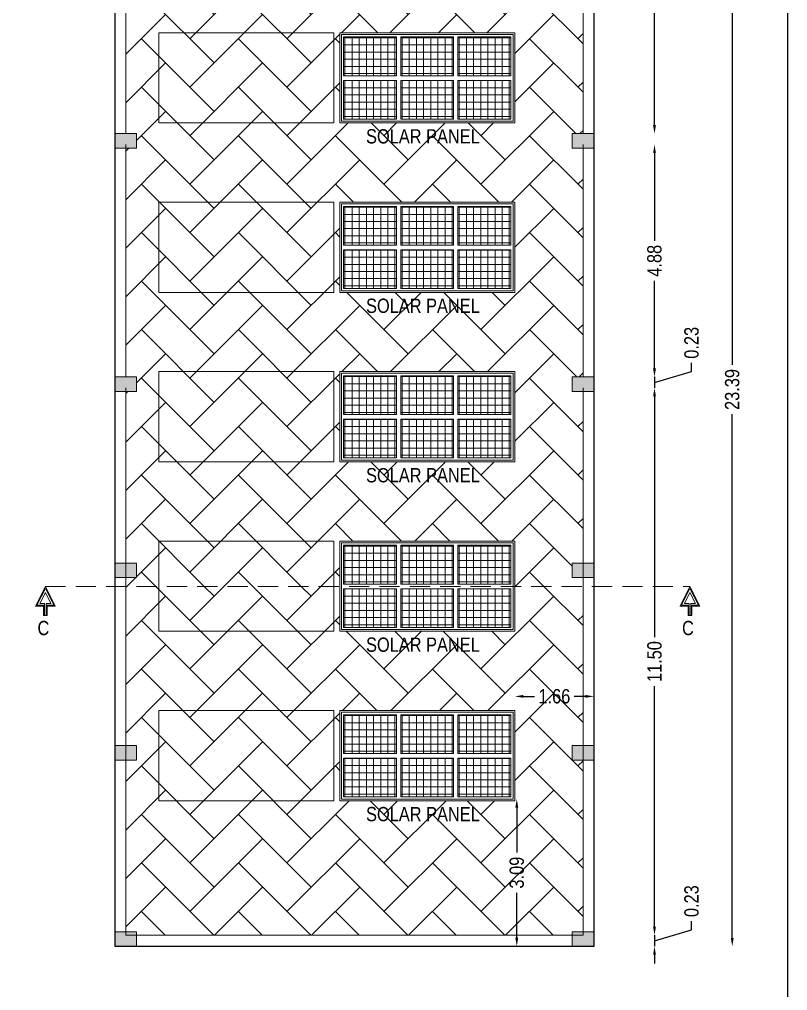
# Model space of a CAD drawing. Header units: metres. Extents: x 3750 to 6203, y 1588 to 3614.
# Drawn here: x 3811.66 to 3827.78, y 1607.11 to 1627.5 of the extents above; entities that cross this region are included whole.
import ezdxf

# ---------------------------------------------------------------- set-up
doc = ezdxf.new("R2010")
doc.units = ezdxf.units.M
doc.linetypes.add('DASHED', pattern=[0.75, 0.5, -0.25])
for name, color, linetype in [('BLK_3_FLR_0_ROOF_AREA', 54, 'Continuous'), ('BLK_3_TERRACESERVICE_UTILITYDISTANCE', 3, 'Continuous'), ('FLOOR-TERRACE', 7, 'Continuous'), ('SOLAR_PANEL', 3, 'Continuous')]:
    doc.layers.add(name, color=color, linetype=linetype)
doc.layers.add('GCP', color=7, linetype='Continuous', lineweight=25)
doc.styles.add('style2a', font='swissc.ttf')
doc.dimstyles.get("Standard").update_dxf_attribs({"dimtxt": 0.3, "dimasz": 0.18, "dimexe": 0.18, "dimexo": 0.0625, "dimgap": 0.09, "dimtad": 0, "dimzin": 0, "dimdsep": 46, "dimtxsty": 'style2a', "dimcen": 0.09, "dimse1": 1, "dimse2": 1, "dimadec": 0, "dimazin": 0, "dimtfac": 1, "dimtofl": 0, "dimtmove": 0, "dimatfit": 3, "dimfxl": 0, "dimtolj": 1, "dimtzin": 0, "dimarcsym": 0})
pattern_1 = [(45, (-28086.0276, 1403.0846), (0, 1.018233765), [2.16, -0.72]), (135, (-28085.51846, 1403.5937), (1e-16, 1.018233765), [2.16, -0.72])]
pattern_2 = [(0, (1412.3422, 2042.76615), (0, 0.15), []), (90, (1412.3422, 2042.76615), (-0.15, 0), [])]
pattern_3 = [(0, (1412.3422, 2039.20763), (0, 0.15), []), (90, (1412.3422, 2039.20763), (-0.15, 0), [])]
pattern_4 = [(0, (1412.3422, 2035.6491), (0, 0.15), []), (90, (1412.3422, 2035.6491), (-0.15, 0), [])]
pattern_5 = [(0, (1412.3422, 2032.09059), (0, 0.15), []), (90, (1412.3422, 2032.09059), (-0.15, 0), [])]
pattern_6 = [(0, (1412.3422, 2028.53207), (0, 0.15), []), (90, (1412.3422, 2028.53207), (-0.15, 0), [])]

# ---------------------------------------------------------------- blocks, each defined once
blk = doc.blocks.new('*D115')
at = {"color": 0, "lineweight": -2, "ltscale": 10}
for p, q in [((3826.622, 1631.247), (3826.622, 1620.248)), ((3826.622, 1608.213), (3826.622, 1619.212))]:
    blk.add_line(p, q, dxfattribs=at)
at = {"color": 0, "ltscale": 10}
for points in [[(3826.592, 1631.247), (3826.652, 1631.247), (3826.622, 1631.427)], [(3826.592, 1608.213), (3826.652, 1608.213), (3826.622, 1608.033)]]:
    blk.add_solid(points, dxfattribs=at)
at = {"layer": 'Defpoints', "color": 0, "ltscale": 10}
for p in [(3823.72, 1631.427), (3826.622, 1631.427), (3823.72, 1608.033, 0.188)]:
    blk.add_point(p, dxfattribs=at)
at = {"color": 0, "lineweight": 18, "ltscale": 10, "insert": (3826.622, 1619.73), "char_height": 0.3, "attachment_point": 5, "rotation": 90, "style": 'style2a'}
blk.add_mtext('\\A1;23.39', dxfattribs=at)
blk = doc.blocks.new('*D117')
at = {"color": 0, "lineweight": -2, "ltscale": 10}
for p, q in [((3824.99, 1631.017), (3824.99, 1628.569)), ((3824.99, 1625.283), (3824.99, 1627.731))]:
    blk.add_line(p, q, dxfattribs=at)
at = {"color": 0, "ltscale": 10}
for points in [[(3824.96, 1631.017), (3825.02, 1631.017), (3824.99, 1631.197)], [(3824.96, 1625.283), (3825.02, 1625.283), (3824.99, 1625.103)]]:
    blk.add_solid(points, dxfattribs=at)
at = {"layer": 'Defpoints', "color": 0, "ltscale": 10}
for p in [(3822.42, 1631.197, -0.023), (3823.49, 1625.103, 0.023), (3824.99, 1625.103)]:
    blk.add_point(p, dxfattribs=at)
at = {"color": 0, "lineweight": 18, "ltscale": 10, "insert": (3824.99, 1628.15), "char_height": 0.3, "attachment_point": 5, "rotation": 90, "style": 'style2a'}
blk.add_mtext('\\A1;6.09', dxfattribs=at)
blk = doc.blocks.new('*D124')
at = {"color": 0, "lineweight": -2, "ltscale": 10}
for p, q in [((3824.99, 1624.693), (3824.99, 1622.855)), ((3824.99, 1620.173), (3824.99, 1622.01))]:
    blk.add_line(p, q, dxfattribs=at)
at = {"color": 0, "ltscale": 10}
for points in [[(3824.96, 1624.693), (3825.02, 1624.693), (3824.99, 1624.873)], [(3824.96, 1620.173), (3825.02, 1620.173), (3824.99, 1619.993)]]:
    blk.add_solid(points, dxfattribs=at)
at = {"layer": 'Defpoints', "color": 0, "ltscale": 10}
for p in [(3823.263, 1624.873), (3823.263, 1619.993), (3824.99, 1619.993)]:
    blk.add_point(p, dxfattribs=at)
at = {"color": 0, "lineweight": 18, "ltscale": 10, "insert": (3824.99, 1622.433), "char_height": 0.3, "attachment_point": 5, "rotation": 90, "style": 'style2a'}
blk.add_mtext('\\A1;4.88', dxfattribs=at)
blk = doc.blocks.new('*D125')
at = {"color": 0, "lineweight": -2, "ltscale": 10}
for p, q in [((3824.99, 1620.173), (3824.99, 1620.353)), ((3825.768, 1620.111), (3825.768, 1620.291)), ((3824.99, 1619.878), (3825.768, 1620.111)), ((3824.99, 1619.993), (3824.99, 1619.763)), ((3824.99, 1619.583), (3824.99, 1619.403))]:
    blk.add_line(p, q, dxfattribs=at)
at = {"color": 0, "ltscale": 10}
for points in [[(3824.96, 1620.173), (3825.02, 1620.173), (3824.99, 1619.993)], [(3824.96, 1619.583), (3825.02, 1619.583), (3824.99, 1619.763)]]:
    blk.add_solid(points, dxfattribs=at)
at = {"layer": 'Defpoints', "color": 0, "ltscale": 10}
for p in [(3823.263, 1619.993), (3823.263, 1619.763), (3824.99, 1619.763)]:
    blk.add_point(p, dxfattribs=at)
at = {"color": 0, "lineweight": 18, "ltscale": 10, "insert": (3825.768, 1620.71), "char_height": 0.3, "attachment_point": 5, "rotation": 90, "style": 'style2a'}
blk.add_mtext('\\A1;0.23', dxfattribs=at)
blk = doc.blocks.new('*D126')
at = {"color": 0, "lineweight": -2, "ltscale": 10}
for p, q in [((3824.99, 1619.583), (3824.99, 1614.528)), ((3824.99, 1608.447), (3824.99, 1613.502))]:
    blk.add_line(p, q, dxfattribs=at)
at = {"color": 0, "ltscale": 10}
for points in [[(3824.96, 1619.583), (3825.02, 1619.583), (3824.99, 1619.763)], [(3824.96, 1608.447), (3825.02, 1608.447), (3824.99, 1608.267)]]:
    blk.add_solid(points, dxfattribs=at)
at = {"layer": 'Defpoints', "color": 0, "ltscale": 10}
for p in [(3823.263, 1619.763), (3823.263, 1608.267), (3824.99, 1608.267)]:
    blk.add_point(p, dxfattribs=at)
at = {"color": 0, "lineweight": 18, "ltscale": 10, "insert": (3824.99, 1614.015), "char_height": 0.3, "attachment_point": 5, "rotation": 90, "style": 'style2a'}
blk.add_mtext('\\A1;11.50', dxfattribs=at)
blk = doc.blocks.new('*D127')
at = {"color": 0, "lineweight": -2, "ltscale": 10}
for p, q in [((3824.99, 1608.447), (3824.99, 1608.627)), ((3824.99, 1608.152), (3825.768, 1608.385)), ((3825.768, 1608.385), (3825.768, 1608.565)), ((3824.99, 1608.267), (3824.99, 1608.037)), ((3824.99, 1607.857), (3824.99, 1607.677))]:
    blk.add_line(p, q, dxfattribs=at)
at = {"color": 0, "ltscale": 10}
for points in [[(3824.96, 1608.447), (3825.02, 1608.447), (3824.99, 1608.267)], [(3824.96, 1607.857), (3825.02, 1607.857), (3824.99, 1608.037)]]:
    blk.add_solid(points, dxfattribs=at)
at = {"layer": 'Defpoints', "color": 0, "ltscale": 10}
for p in [(3823.263, 1608.267), (3823.72, 1608.037), (3824.99, 1608.037)]:
    blk.add_point(p, dxfattribs=at)
at = {"color": 0, "lineweight": 18, "ltscale": 10, "insert": (3825.768, 1608.984), "char_height": 0.3, "attachment_point": 5, "rotation": 90, "style": 'style2a'}
blk.add_mtext('\\A1;0.23', dxfattribs=at)
blk = doc.blocks.new('*D569')
at = {"layer": 'BLK_3_TERRACESERVICE_UTILITYDISTANCE', "color": 0, "lineweight": -2, "ltscale": 0.01}
for p, q in [((3822.236, 1613.285), (3822.473, 1613.285)), ((3823.54, 1613.285), (3823.303, 1613.285))]:
    blk.add_line(p, q, dxfattribs=at)
at = {"layer": 'BLK_3_TERRACESERVICE_UTILITYDISTANCE', "color": 0, "ltscale": 0.01}
for points in [[(3822.236, 1613.315), (3822.236, 1613.255), (3822.056, 1613.285)], [(3823.54, 1613.315), (3823.54, 1613.255), (3823.72, 1613.285)]]:
    blk.add_solid(points, dxfattribs=at)
at = {"layer": 'Defpoints', "color": 0, "ltscale": 0.01}
for p in [(3823.72, 1613.285), (3822.056, 1612.988), (3823.72, 1612.988)]:
    blk.add_point(p, dxfattribs=at)
at = {"layer": 'BLK_3_TERRACESERVICE_UTILITYDISTANCE', "color": 0, "ltscale": 0.01, "insert": (3822.888, 1613.285), "char_height": 0.3, "attachment_point": 5, "style": 'style2a'}
blk.add_mtext('\\A1;1.66', dxfattribs=at)
blk = doc.blocks.new('*D570')
at = {"layer": 'BLK_3_TERRACESERVICE_UTILITYDISTANCE', "color": 0, "lineweight": -2, "ltscale": 0.01}
for p, q in [((3822.099, 1610.948), (3822.099, 1610.003)), ((3822.099, 1608.217), (3822.099, 1609.162))]:
    blk.add_line(p, q, dxfattribs=at)
at = {"layer": 'BLK_3_TERRACESERVICE_UTILITYDISTANCE', "color": 0, "ltscale": 0.01}
for points in [[(3822.069, 1610.948), (3822.129, 1610.948), (3822.099, 1611.128)], [(3822.069, 1608.217), (3822.129, 1608.217), (3822.099, 1608.037)]]:
    blk.add_solid(points, dxfattribs=at)
at = {"layer": 'Defpoints', "color": 0, "ltscale": 0.01}
for p in [(3822.02, 1611.128), (3822.02, 1608.037), (3822.099, 1608.037)]:
    blk.add_point(p, dxfattribs=at)
at = {"layer": 'BLK_3_TERRACESERVICE_UTILITYDISTANCE', "color": 0, "ltscale": 0.01, "insert": (3822.099, 1609.583), "char_height": 0.3, "attachment_point": 5, "rotation": 90, "style": 'style2a'}
blk.add_mtext('\\A1;3.09', dxfattribs=at)

msp = doc.modelspace()

# ---------------------------------------------------------------- hatches: boundary and pattern name
at = {"lineweight": 18, "ltscale": 10}
h = msp.add_hatch(dxfattribs=at)
h.set_pattern_fill('AR-HBONE', color=256, scale=0.18)
h.set_pattern_definition(pattern_1)
h.paths.add_polyline_path([(3823.2629, 1608.2672), (3823.2629, 1608.342), (3823.4901, 1608.342), (3823.4901, 1611.9465), (3823.2629, 1611.9465), (3823.2629, 1612.2514), (3823.4901, 1612.2514), (3823.4901, 1615.5934), (3822.056, 1615.5934), (3822.056, 1614.6508), (3818.384, 1614.6508), (3818.384, 1615.5934), (3813.8917, 1615.5934), (3813.8917, 1612.2514), (3814.1189, 1612.2514), (3814.1189, 1611.9465), (3813.8917, 1611.9465), (3813.8917, 1608.342), (3814.1189, 1608.342), (3814.1189, 1608.2672)])
h.paths.add_polyline_path([(3818.384, 1612.9883), (3822.056, 1612.9883), (3822.056, 1611.0923), (3818.384, 1611.0923)], flags=16)
h.paths.add_polyline_path([(3818.42, 1612.9523), (3822.02, 1612.9523), (3822.02, 1611.1283), (3818.42, 1611.1283)], flags=0)
h.paths.add_polyline_path([(3818.4633, 1611.1741), (3818.4633, 1611.9866), (3819.5708, 1611.9866), (3819.5708, 1611.1741)], flags=0)
h.paths.add_polyline_path([(3818.4633, 1612.0861), (3818.4633, 1612.8986), (3819.5708, 1612.8986), (3819.5708, 1612.0861)], flags=0)
h.paths.add_polyline_path([(3819.6633, 1611.1741), (3819.6633, 1611.9866), (3820.7708, 1611.9866), (3820.7708, 1611.1741)], flags=0)
h.paths.add_polyline_path([(3819.6633, 1612.0861), (3819.6633, 1612.8986), (3820.7708, 1612.8986), (3820.7708, 1612.0861)], flags=0)
h.paths.add_polyline_path([(3820.8633, 1611.1741), (3820.8633, 1611.9866), (3821.9708, 1611.9866), (3821.9708, 1611.1741)], flags=0)
h.paths.add_polyline_path([(3820.8633, 1612.0861), (3820.8633, 1612.8986), (3821.9708, 1612.8986), (3821.9708, 1612.0861)], flags=0)
h.paths.add_polyline_path([(3818.8708, 1610.593), (3821.4905, 1610.593), (3821.4905, 1610.9764), (3818.8708, 1610.9764)], flags=24)
h.paths.add_polyline_path([(3818.8708, 1614.1515), (3821.4905, 1614.1515), (3821.4905, 1614.5349), (3818.8708, 1614.5349)], flags=24)
h.paths.add_polyline_path([(3810.5042, 1619.506), (3811.3673, 1619.506), (3811.3673, 1619.9511), (3810.5042, 1619.9511)], flags=9)
h.paths.add_polyline_path([(3809.6355, 1631.0882), (3810.3308, 1631.0882), (3810.3308, 1631.5333), (3809.6355, 1631.5333)], flags=9)
h.paths.add_polyline_path([(3809.0144, 1627.9258), (3809.7097, 1627.9258), (3809.7097, 1628.3709), (3809.0144, 1628.3709)], flags=9)
h.paths.add_polyline_path([(3809.6355, 1624.7635), (3810.3308, 1624.7635), (3810.3308, 1625.2086), (3809.6355, 1625.2086)], flags=9)
h.paths.add_polyline_path([(3809.0182, 1622.2084), (3809.7135, 1622.2084), (3809.7135, 1622.6536), (3809.0182, 1622.6536)], flags=9)
h.paths.add_polyline_path([(3809.6355, 1619.6535), (3810.3308, 1619.6535), (3810.3308, 1620.0986), (3809.6355, 1620.0986)], flags=9)
h.paths.add_polyline_path([(3808.9203, 1613.7907), (3809.7834, 1613.7907), (3809.7834, 1614.2359), (3808.9203, 1614.2359)], flags=9)
h.paths.add_polyline_path([(3809.6355, 1607.9281), (3810.3308, 1607.9281), (3810.3308, 1608.3732), (3809.6355, 1608.3732)], flags=9)
h.paths.add_polyline_path([(3797.7997, 1633.954), (3798.495, 1633.954), (3798.495, 1634.3991), (3797.7997, 1634.3991)], flags=9)
h.paths.add_polyline_path([(3802.715, 1633.7535), (3803.4103, 1633.7535), (3803.4103, 1634.1986), (3802.715, 1634.1986)], flags=9)
h.paths.add_polyline_path([(3802.6206, 1634.8594), (3803.4837, 1634.8594), (3803.4837, 1635.3046), (3802.6206, 1635.3046)], flags=9)
h.paths.add_polyline_path([(3807.6281, 1633.954), (3808.3234, 1633.954), (3808.3234, 1634.3991), (3807.6281, 1634.3991)], flags=9)
h.paths.add_polyline_path([(3809.0042, 1631.8031), (3809.6995, 1631.8031), (3809.6995, 1632.2482), (3809.0042, 1632.2482)], flags=9)
h.paths.add_polyline_path([(3804.634, 1632.0034), (3805.3293, 1632.0034), (3805.3293, 1632.4485), (3804.634, 1632.4485)], flags=9)
h.paths.add_polyline_path([(3801.184, 1632.0034), (3801.8793, 1632.0034), (3801.8793, 1632.4485), (3801.184, 1632.4485)], flags=9)
h.paths.add_polyline_path([(3826.1924, 1619.506), (3827.0555, 1619.506), (3827.0555, 1619.9511), (3826.1924, 1619.9511)], flags=9)
h.paths.add_polyline_path([(3825.2647, 1631.0882), (3825.96, 1631.0882), (3825.96, 1631.5333), (3825.2647, 1631.5333)], flags=9)
h.paths.add_polyline_path([(3824.6437, 1627.9258), (3825.339, 1627.9258), (3825.339, 1628.3709), (3824.6437, 1628.3709)], flags=9)
h.paths.add_polyline_path([(3824.6474, 1622.2084), (3825.3427, 1622.2084), (3825.3427, 1622.6536), (3824.6474, 1622.6536)], flags=9)
h.paths.add_polyline_path([(3825.2647, 1619.6535), (3825.96, 1619.6535), (3825.96, 1620.0986), (3825.2647, 1620.0986)], flags=9)
h.paths.add_polyline_path([(3824.5496, 1613.7907), (3825.4127, 1613.7907), (3825.4127, 1614.2359), (3824.5496, 1614.2359)], flags=9)
h.paths.add_polyline_path([(3825.2647, 1607.9281), (3825.96, 1607.9281), (3825.96, 1608.3732), (3825.2647, 1608.3732)], flags=9)
h.paths.add_polyline_path([(3813.429, 1633.954), (3814.1243, 1633.954), (3814.1243, 1634.3991), (3813.429, 1634.3991)], flags=9)
h.paths.add_polyline_path([(3818.3442, 1633.7535), (3819.0395, 1633.7535), (3819.0395, 1634.1986), (3818.3442, 1634.1986)], flags=9)
h.paths.add_polyline_path([(3818.2499, 1634.8594), (3819.113, 1634.8594), (3819.113, 1635.3046), (3818.2499, 1635.3046)], flags=9)
h.paths.add_polyline_path([(3823.2574, 1633.954), (3823.9527, 1633.954), (3823.9527, 1634.3991), (3823.2574, 1634.3991)], flags=9)
h.paths.add_polyline_path([(3824.6335, 1631.8031), (3825.3288, 1631.8031), (3825.3288, 1632.2482), (3824.6335, 1632.2482)], flags=9)
h.paths.add_polyline_path([(3820.2633, 1632.0034), (3820.9586, 1632.0034), (3820.9586, 1632.4485), (3820.2633, 1632.4485)], flags=9)
h.paths.add_polyline_path([(3816.8133, 1632.0034), (3817.5086, 1632.0034), (3817.5086, 1632.4485), (3816.8133, 1632.4485)], flags=9)
h.paths.add_polyline_path([(3817.2841, 1627.7155), (3820.1498, 1627.7155), (3820.1498, 1628.0989), (3817.2841, 1628.0989)], flags=9)
h.paths.add_polyline_path([(3818.8708, 1617.7101), (3821.4905, 1617.7101), (3821.4905, 1618.0934), (3818.8708, 1618.0934)], flags=9)
h.paths.add_polyline_path([(3818.8708, 1621.2686), (3821.4905, 1621.2686), (3821.4905, 1621.652), (3818.8708, 1621.652)], flags=9)
h.paths.add_polyline_path([(3818.8708, 1624.8271), (3821.4905, 1624.8271), (3821.4905, 1625.2105), (3818.8708, 1625.2105)], flags=9)
h.paths.add_polyline_path([(3818.4528, 1632.0455), (3819.1102, 1632.0455), (3819.1102, 1632.4181), (3818.4528, 1632.4181)], flags=9)
h.paths.add_polyline_path([(3825.4913, 1614.4865), (3825.9405, 1614.4865), (3825.9405, 1614.947), (3825.4913, 1614.947)], flags=9)
h.paths.add_polyline_path([(3811.9603, 1614.4865), (3812.4095, 1614.4865), (3812.4095, 1614.947), (3811.9603, 1614.947)], flags=9)
h.paths.add_polyline_path([(3816.3385, 1605.8982), (3821.1282, 1605.8982), (3821.1282, 1606.9644), (3816.3385, 1606.9644)], flags=9)
h.paths.add_polyline_path([(3806.539, 1632.0433), (3807.1359, 1632.0433), (3807.1359, 1632.4186), (3806.539, 1632.4186)], flags=9)
h.paths.add_polyline_path([(3797.5206, 1623.381), (3797.994, 1623.381), (3797.994, 1623.756), (3797.5206, 1623.756)], flags=9)
h.paths.add_polyline_path([(3795.8756, 1588.3189), (3800.746, 1588.3189), (3800.746, 1589.4047), (3795.8756, 1589.4047)], flags=9)
h.paths.add_polyline_path([(3801.9112, 1613.1979), (3804.0331, 1613.1979), (3804.0331, 1613.572), (3801.9112, 1613.572)], flags=9)
h.paths.add_polyline_path([(3809.8507, 1642.7953), (3812.9947, 1642.7953), (3812.9947, 1643.0869), (3809.8507, 1643.0869)], flags=9)
h.paths.add_polyline_path([(3809.9214, 1642.2116), (3812.1459, 1642.2116), (3812.1459, 1642.5029), (3809.9214, 1642.5029)], flags=9)
h.paths.add_polyline_path([(3809.9482, 1641.5781), (3812.3527, 1641.5781), (3812.3527, 1641.8694), (3809.9482, 1641.8694)], flags=9)
h.paths.add_polyline_path([(3809.9429, 1640.8713), (3812.7677, 1640.8713), (3812.7677, 1641.1627), (3809.9429, 1641.1627)], flags=9)
h.paths.add_polyline_path([(3809.5554, 1638.6888), (3811.5773, 1638.6888), (3811.5773, 1638.9802), (3809.5554, 1638.9802)], flags=9)
h.paths.add_polyline_path([(3809.5487, 1639.4867), (3813.6279, 1639.4867), (3813.6279, 1639.7781), (3809.5487, 1639.7781)], flags=9)
h.paths.add_polyline_path([(3809.5554, 1639.1002), (3812.9648, 1639.1002), (3812.9648, 1639.3915), (3809.5554, 1639.3915)], flags=9)
h.paths.add_polyline_path([(3809.9248, 1636.2785), (3813.2794, 1636.2785), (3813.2794, 1636.5698), (3809.9248, 1636.5698)], flags=9)
h.paths.add_polyline_path([(3809.9298, 1636.6146), (3813.1049, 1636.6146), (3813.1049, 1636.9062), (3809.9298, 1636.9062)], flags=9)
h.paths.add_polyline_path([(3800.9871, 1643.9779), (3805.1674, 1643.9779), (3805.1674, 1645.0441), (3800.9871, 1645.0441)], flags=9)
h.paths.add_polyline_path([(3796.5481, 1645.4102), (3797.3172, 1645.4102), (3797.3172, 1645.8242), (3796.5481, 1645.8242)], flags=9)
h.paths.add_polyline_path([(3809.4279, 1645.4102), (3810.197, 1645.4102), (3810.197, 1645.8242), (3809.4279, 1645.8242)], flags=9)
h.paths.add_polyline_path([(3809.862, 1614.4865), (3810.3113, 1614.4865), (3810.3113, 1614.947), (3809.862, 1614.947)], flags=9)
h.paths.add_polyline_path([(3796.331, 1614.4865), (3796.7803, 1614.4865), (3796.7803, 1614.947), (3796.331, 1614.947)], flags=9)
h.paths.add_polyline_path([(3801.1387, 1635.877), (3805.031, 1635.877), (3805.031, 1636.9431), (3801.1387, 1636.9431)], flags=9)
h.paths.add_polyline_path([(3800.7092, 1605.8982), (3805.4989, 1605.8982), (3805.4989, 1606.9644), (3800.7092, 1606.9644)], flags=9)
h.paths.add_polyline_path([(3796.656, 1637.3092), (3797.4252, 1637.3092), (3797.4252, 1637.7233), (3796.656, 1637.7233)], flags=9)
h.paths.add_polyline_path([(3809.4279, 1637.3092), (3810.197, 1637.3092), (3810.197, 1637.7233), (3809.4279, 1637.7233)], flags=9)
h.paths.add_polyline_path([(3807.5021, 1627.9592), (3808.1575, 1627.9592), (3808.1575, 1628.3258), (3807.5021, 1628.3258)], flags=9)
h.paths.add_polyline_path([(3802.6876, 1607.9822), (3803.3429, 1607.9822), (3803.3429, 1608.3488), (3802.6876, 1608.3488)], flags=9)
h.paths.add_polyline_path([(3797.5206, 1629.8137), (3797.994, 1629.8137), (3797.994, 1630.1887), (3797.5206, 1630.1887)], flags=9)
h.paths.add_polyline_path([(3797.5206, 1626.111), (3797.994, 1626.111), (3797.994, 1626.486), (3797.5206, 1626.486)], flags=9)
h.paths.add_polyline_path([(3802.4624, 1628.6769), (3803.2088, 1628.6769), (3803.2088, 1629.0697), (3802.4624, 1629.0697)], flags=9)
h.paths.add_polyline_path([(3808.1309, 1621.0387), (3808.5225, 1621.0387), (3808.5225, 1621.4137), (3808.1309, 1621.4137)], flags=9)
h.paths.add_polyline_path([(3797.5206, 1621.0327), (3797.994, 1621.0327), (3797.994, 1621.4077), (3797.5206, 1621.4077)], flags=9)
h.paths.add_polyline_path([(3797.5206, 1609.8962), (3797.994, 1609.8962), (3797.994, 1610.2712), (3797.5206, 1610.2712)], flags=9)
h.paths.add_polyline_path([(3797.5206, 1617.6373), (3797.994, 1617.6373), (3797.994, 1618.0123), (3797.5206, 1618.0123)], flags=9)
h.paths.add_polyline_path([(3797.5206, 1613.8056), (3797.994, 1613.8056), (3797.994, 1614.1806), (3797.5206, 1614.1806)], flags=9)
h.paths.add_polyline_path([(3808.1273, 1609.8962), (3808.6007, 1609.8962), (3808.6007, 1610.2712), (3808.1273, 1610.2712)], flags=9)
h.paths.add_polyline_path([(3808.1273, 1617.6373), (3808.6007, 1617.6373), (3808.6007, 1618.0123), (3808.1273, 1618.0123)], flags=9)
h.paths.add_polyline_path([(3808.1273, 1613.8056), (3808.6007, 1613.8056), (3808.6007, 1614.1806), (3808.1273, 1614.1806)], flags=9)
h.paths.add_polyline_path([(3800.7579, 1614.9028), (3805.4311, 1614.9028), (3805.4311, 1615.2956), (3800.7579, 1615.2956)], flags=9)
h.paths.add_polyline_path([(3804.3003, 1620.7955), (3804.689, 1620.7955), (3804.689, 1621.1621), (3804.3003, 1621.1621)], flags=9)
h.paths.add_polyline_path([(3802.4598, 1619.6973), (3802.8486, 1619.6973), (3802.8486, 1620.0639), (3802.4598, 1620.0639)], flags=9)
h.paths.add_polyline_path([(3801.9053, 1627.7474), (3803.7757, 1627.7474), (3803.7757, 1628.1291), (3801.9053, 1628.1291)], flags=9)
h.paths.add_polyline_path([(3802.3241, 1628.1999), (3803.3956, 1628.1999), (3803.3956, 1628.5833), (3802.3241, 1628.5833)], flags=9)
h.paths.add_polyline_path([(3805.3496, 1621.9424), (3807.2201, 1621.9424), (3807.2201, 1622.3241), (3805.3496, 1622.3241)], flags=9)
h.paths.add_polyline_path([(3805.6099, 1622.395), (3806.9067, 1622.395), (3806.9067, 1622.7783), (3805.6099, 1622.7783)], flags=9)
h.paths.add_polyline_path([(3800.2138, 1621.9424), (3802.0842, 1621.9424), (3802.0842, 1622.3241), (3800.2138, 1622.3241)], flags=9)
h.paths.add_polyline_path([(3800.2766, 1622.395), (3802.0243, 1622.395), (3802.0243, 1622.7783), (3800.2766, 1622.7783)], flags=9)
h.paths.add_polyline_path([(3801.9326, 1613.7627), (3803.9876, 1613.7627), (3803.9876, 1614.1445), (3801.9326, 1614.1445)], flags=9)
h.paths.add_polyline_path([(3801.8118, 1614.2153), (3804.3489, 1614.2153), (3804.3489, 1614.5987), (3801.8118, 1614.5987)], flags=9)
h = msp.add_hatch(dxfattribs=at)
h.set_pattern_fill('AR-HBONE', color=256, scale=0.18)
h.set_pattern_definition(pattern_1)
h.paths.add_polyline_path([(3823.4901, 1624.7977), (3823.2629, 1624.7977), (3823.2629, 1625.1025), (3823.4901, 1625.1025), (3823.4901, 1631.1224), (3823.2629, 1631.1224), (3823.2629, 1631.1972), (3814.1189, 1631.1972), (3814.1189, 1631.1224), (3813.8917, 1631.1224), (3813.8917, 1625.1025), (3814.1189, 1625.1025), (3814.1189, 1624.7977), (3813.8917, 1624.7977), (3813.8917, 1619.9925), (3814.1189, 1619.9925), (3814.1189, 1619.6877), (3813.8917, 1619.6877), (3813.8917, 1616.0831), (3814.1189, 1616.0831), (3814.1189, 1615.7783), (3813.8917, 1615.7783), (3813.8917, 1615.5934), (3818.384, 1615.5934), (3818.384, 1616.5468), (3822.056, 1616.5468), (3822.056, 1615.5934), (3823.4901, 1615.5934), (3823.4901, 1615.7783), (3823.2629, 1615.7783), (3823.2629, 1616.0831), (3823.4901, 1616.0831), (3823.4901, 1619.6877), (3823.2629, 1619.6877), (3823.2629, 1619.9925), (3823.4901, 1619.9925)])
h.paths.add_polyline_path([(3818.384, 1623.6639), (3822.056, 1623.6639), (3822.056, 1621.7679), (3818.384, 1621.7679)], flags=16)
h.paths.add_polyline_path([(3818.42, 1623.6279), (3822.02, 1623.6279), (3822.02, 1621.8039), (3818.42, 1621.8039)], flags=0)
h.paths.add_polyline_path([(3818.4633, 1623.5742), (3819.5708, 1623.5742), (3819.5708, 1622.7617), (3818.4633, 1622.7617)], flags=0)
h.paths.add_polyline_path([(3818.4633, 1622.6622), (3819.5708, 1622.6622), (3819.5708, 1621.8497), (3818.4633, 1621.8497)], flags=0)
h.paths.add_polyline_path([(3818.384, 1625.3264), (3818.384, 1627.2224), (3822.056, 1627.2224), (3822.056, 1625.3264)], flags=16)
h.paths.add_polyline_path([(3818.42, 1625.3624), (3818.42, 1627.1864), (3822.02, 1627.1864), (3822.02, 1625.3624)], flags=0)
h.paths.add_polyline_path([(3818.4633, 1625.4082), (3818.4633, 1626.2207), (3819.5708, 1626.2207), (3819.5708, 1625.4082)], flags=0)
h.paths.add_polyline_path([(3819.6633, 1623.5742), (3820.7708, 1623.5742), (3820.7708, 1622.7617), (3819.6633, 1622.7617)], flags=0)
h.paths.add_polyline_path([(3819.6633, 1622.6622), (3820.7708, 1622.6622), (3820.7708, 1621.8497), (3819.6633, 1621.8497)], flags=0)
h.paths.add_polyline_path([(3818.4633, 1626.3202), (3818.4633, 1627.1327), (3819.5708, 1627.1327), (3819.5708, 1626.3202)], flags=0)
h.paths.add_polyline_path([(3819.6633, 1625.4082), (3819.6633, 1626.2207), (3820.7708, 1626.2207), (3820.7708, 1625.4082)], flags=0)
h.paths.add_polyline_path([(3819.6633, 1626.3202), (3819.6633, 1627.1327), (3820.7708, 1627.1327), (3820.7708, 1626.3202)], flags=0)
h.paths.add_polyline_path([(3820.8633, 1623.5742), (3821.9708, 1623.5742), (3821.9708, 1622.7617), (3820.8633, 1622.7617)], flags=0)
h.paths.add_polyline_path([(3820.8633, 1622.6622), (3821.9708, 1622.6622), (3821.9708, 1621.8497), (3820.8633, 1621.8497)], flags=0)
h.paths.add_polyline_path([(3818.384, 1620.1053), (3822.056, 1620.1053), (3822.056, 1618.2093), (3818.384, 1618.2093)], flags=16)
h.paths.add_polyline_path([(3818.42, 1620.0693), (3822.02, 1620.0693), (3822.02, 1618.2453), (3818.42, 1618.2453)], flags=0)
h.paths.add_polyline_path([(3820.8633, 1625.4082), (3820.8633, 1626.2207), (3821.9708, 1626.2207), (3821.9708, 1625.4082)], flags=0)
h.paths.add_polyline_path([(3818.4633, 1620.0156), (3819.5708, 1620.0156), (3819.5708, 1619.2031), (3818.4633, 1619.2031)], flags=0)
h.paths.add_polyline_path([(3820.8633, 1626.3202), (3820.8633, 1627.1327), (3821.9708, 1627.1327), (3821.9708, 1626.3202)], flags=0)
h.paths.add_polyline_path([(3819.6633, 1620.0156), (3820.7708, 1620.0156), (3820.7708, 1619.2031), (3819.6633, 1619.2031)], flags=0)
h.paths.add_polyline_path([(3818.4633, 1619.1036), (3819.5708, 1619.1036), (3819.5708, 1618.2911), (3818.4633, 1618.2911)], flags=0)
h.paths.add_polyline_path([(3820.8633, 1620.0156), (3821.9708, 1620.0156), (3821.9708, 1619.2031), (3820.8633, 1619.2031)], flags=0)
h.paths.add_polyline_path([(3819.6633, 1619.1036), (3820.7708, 1619.1036), (3820.7708, 1618.2911), (3819.6633, 1618.2911)], flags=0)
h.paths.add_polyline_path([(3820.8633, 1619.1036), (3821.9708, 1619.1036), (3821.9708, 1618.2911), (3820.8633, 1618.2911)], flags=0)
h.paths.add_polyline_path([(3817.2841, 1627.7155), (3820.1498, 1627.7155), (3820.1498, 1628.0989), (3817.2841, 1628.0989)], flags=24)
h.paths.add_polyline_path([(3818.8708, 1617.7101), (3821.4905, 1617.7101), (3821.4905, 1618.0934), (3818.8708, 1618.0934)], flags=24)
h.paths.add_polyline_path([(3818.8708, 1621.2686), (3821.4905, 1621.2686), (3821.4905, 1621.652), (3818.8708, 1621.652)], flags=24)
h.paths.add_polyline_path([(3818.8708, 1624.8271), (3821.4905, 1624.8271), (3821.4905, 1625.2105), (3818.8708, 1625.2105)], flags=24)
at = {"linetype": 'ByBlock', "lineweight": 18}
h = msp.add_hatch(dxfattribs=at)
h.set_pattern_fill('NET', color=256, scale=1.2)
h.set_pattern_definition(pattern_2)
h.paths.add_polyline_path([(3819.5708, 1627.1327), (3818.4633, 1627.1327), (3818.4633, 1626.3202), (3819.5708, 1626.3202)])
h = msp.add_hatch(dxfattribs=at)
h.set_pattern_fill('NET', color=256, scale=1.2)
h.set_pattern_definition(pattern_2)
h.paths.add_polyline_path([(3820.7708, 1627.1327), (3819.6633, 1627.1327), (3819.6633, 1626.3202), (3820.7708, 1626.3202)])
h = msp.add_hatch(dxfattribs=at)
h.set_pattern_fill('NET', color=256, scale=1.2)
h.set_pattern_definition(pattern_2)
h.paths.add_polyline_path([(3821.9708, 1627.1327), (3820.8633, 1627.1327), (3820.8633, 1626.3202), (3821.9708, 1626.3202)])
h = msp.add_hatch(dxfattribs=at)
h.set_pattern_fill('NET', color=256, scale=1.2)
h.set_pattern_definition(pattern_2)
h.paths.add_polyline_path([(3819.5708, 1626.2207), (3818.4633, 1626.2207), (3818.4633, 1625.4082), (3819.5708, 1625.4082)])
h = msp.add_hatch(dxfattribs=at)
h.set_pattern_fill('NET', color=256, scale=1.2)
h.set_pattern_definition(pattern_2)
h.paths.add_polyline_path([(3820.7708, 1626.2207), (3819.6633, 1626.2207), (3819.6633, 1625.4082), (3820.7708, 1625.4082)])
h = msp.add_hatch(dxfattribs=at)
h.set_pattern_fill('NET', color=256, scale=1.2)
h.set_pattern_definition(pattern_2)
h.paths.add_polyline_path([(3821.9708, 1626.2207), (3820.8633, 1626.2207), (3820.8633, 1625.4082), (3821.9708, 1625.4082)])
at = {"lineweight": 18, "ltscale": 10}
h = msp.add_hatch(color=2, dxfattribs=at)
h.dxf.hatch_style = 1
h.paths.add_polyline_path([(3813.6617, 1625.1025), (3813.6617, 1624.7977), (3814.1189, 1624.7977), (3814.1189, 1625.1025)])
h = msp.add_hatch(color=2, dxfattribs=at)
h.dxf.hatch_style = 1
h.paths.add_polyline_path([(3823.2629, 1625.1025), (3823.2629, 1624.7977), (3823.7201, 1624.7977), (3823.7201, 1625.1025)])
at = {"linetype": 'ByBlock', "lineweight": 18}
h = msp.add_hatch(dxfattribs=at)
h.set_pattern_fill('NET', color=256, scale=1.2)
h.set_pattern_definition(pattern_3)
h.paths.add_polyline_path([(3819.5708, 1623.5742), (3818.4633, 1623.5742), (3818.4633, 1622.7617), (3819.5708, 1622.7617)])
h = msp.add_hatch(dxfattribs=at)
h.set_pattern_fill('NET', color=256, scale=1.2)
h.set_pattern_definition(pattern_3)
h.paths.add_polyline_path([(3820.7708, 1623.5742), (3819.6633, 1623.5742), (3819.6633, 1622.7617), (3820.7708, 1622.7617)])
h = msp.add_hatch(dxfattribs=at)
h.set_pattern_fill('NET', color=256, scale=1.2)
h.set_pattern_definition(pattern_3)
h.paths.add_polyline_path([(3821.9708, 1623.5742), (3820.8633, 1623.5742), (3820.8633, 1622.7617), (3821.9708, 1622.7617)])
h = msp.add_hatch(dxfattribs=at)
h.set_pattern_fill('NET', color=256, scale=1.2)
h.set_pattern_definition(pattern_3)
h.paths.add_polyline_path([(3819.5708, 1622.6622), (3818.4633, 1622.6622), (3818.4633, 1621.8497), (3819.5708, 1621.8497)])
h = msp.add_hatch(dxfattribs=at)
h.set_pattern_fill('NET', color=256, scale=1.2)
h.set_pattern_definition(pattern_3)
h.paths.add_polyline_path([(3820.7708, 1622.6622), (3819.6633, 1622.6622), (3819.6633, 1621.8497), (3820.7708, 1621.8497)])
h = msp.add_hatch(dxfattribs=at)
h.set_pattern_fill('NET', color=256, scale=1.2)
h.set_pattern_definition(pattern_3)
h.paths.add_polyline_path([(3821.9708, 1622.6622), (3820.8633, 1622.6622), (3820.8633, 1621.8497), (3821.9708, 1621.8497)])
h = msp.add_hatch(dxfattribs=at)
h.set_pattern_fill('NET', color=256, scale=1.2)
h.set_pattern_definition(pattern_4)
h.paths.add_polyline_path([(3819.5708, 1620.0156), (3818.4633, 1620.0156), (3818.4633, 1619.2031), (3819.5708, 1619.2031)])
h = msp.add_hatch(dxfattribs=at)
h.set_pattern_fill('NET', color=256, scale=1.2)
h.set_pattern_definition(pattern_4)
h.paths.add_polyline_path([(3820.7708, 1620.0156), (3819.6633, 1620.0156), (3819.6633, 1619.2031), (3820.7708, 1619.2031)])
h = msp.add_hatch(dxfattribs=at)
h.set_pattern_fill('NET', color=256, scale=1.2)
h.set_pattern_definition(pattern_4)
h.paths.add_polyline_path([(3821.9708, 1620.0156), (3820.8633, 1620.0156), (3820.8633, 1619.2031), (3821.9708, 1619.2031)])
at = {"lineweight": 18, "ltscale": 10}
h = msp.add_hatch(color=2, dxfattribs=at)
h.dxf.hatch_style = 1
h.paths.add_polyline_path([(3813.6617, 1619.9925), (3813.6617, 1619.6877), (3814.1189, 1619.6877), (3814.1189, 1619.9925)])
h = msp.add_hatch(color=2, dxfattribs=at)
h.dxf.hatch_style = 1
h.paths.add_polyline_path([(3823.2629, 1619.9925), (3823.2629, 1619.6877), (3823.7201, 1619.6877), (3823.7201, 1619.9925)])
at = {"linetype": 'ByBlock', "lineweight": 18}
h = msp.add_hatch(dxfattribs=at)
h.set_pattern_fill('NET', color=256, scale=1.2)
h.set_pattern_definition(pattern_4)
h.paths.add_polyline_path([(3819.5708, 1619.1036), (3818.4633, 1619.1036), (3818.4633, 1618.2911), (3819.5708, 1618.2911)])
h = msp.add_hatch(dxfattribs=at)
h.set_pattern_fill('NET', color=256, scale=1.2)
h.set_pattern_definition(pattern_4)
h.paths.add_polyline_path([(3820.7708, 1619.1036), (3819.6633, 1619.1036), (3819.6633, 1618.2911), (3820.7708, 1618.2911)])
h = msp.add_hatch(dxfattribs=at)
h.set_pattern_fill('NET', color=256, scale=1.2)
h.set_pattern_definition(pattern_4)
h.paths.add_polyline_path([(3821.9708, 1619.1036), (3820.8633, 1619.1036), (3820.8633, 1618.2911), (3821.9708, 1618.2911)])
h = msp.add_hatch(dxfattribs=at)
h.set_pattern_fill('NET', color=256, scale=1.2)
h.set_pattern_definition(pattern_5)
h.paths.add_polyline_path([(3819.5708, 1616.4571), (3818.4633, 1616.4571), (3818.4633, 1615.6446), (3819.5708, 1615.6446)])
h = msp.add_hatch(dxfattribs=at)
h.set_pattern_fill('NET', color=256, scale=1.2)
h.set_pattern_definition(pattern_5)
h.paths.add_polyline_path([(3820.7708, 1616.4571), (3819.6633, 1616.4571), (3819.6633, 1615.6446), (3820.7708, 1615.6446)])
h = msp.add_hatch(dxfattribs=at)
h.set_pattern_fill('NET', color=256, scale=1.2)
h.set_pattern_definition(pattern_5)
h.paths.add_polyline_path([(3821.9708, 1616.4571), (3820.8633, 1616.4571), (3820.8633, 1615.6446), (3821.9708, 1615.6446)])
at = {"lineweight": 18, "ltscale": 10}
h = msp.add_hatch(color=2, dxfattribs=at)
h.dxf.hatch_style = 1
h.paths.add_polyline_path([(3813.6617, 1616.0831), (3813.6617, 1615.7783), (3814.1189, 1615.7783), (3814.1189, 1616.0831)])
h = msp.add_hatch(color=2, dxfattribs=at)
h.dxf.hatch_style = 1
h.paths.add_polyline_path([(3823.2629, 1616.0831), (3823.2629, 1615.7783), (3823.7201, 1615.7783), (3823.7201, 1616.0831)])
at = {"linetype": 'ByBlock', "lineweight": 18}
h = msp.add_hatch(dxfattribs=at)
h.set_pattern_fill('NET', color=256, scale=1.2)
h.set_pattern_definition(pattern_5)
h.paths.add_polyline_path([(3819.5708, 1615.5451), (3818.4633, 1615.5451), (3818.4633, 1614.7326), (3819.5708, 1614.7326)])
h = msp.add_hatch(dxfattribs=at)
h.set_pattern_fill('NET', color=256, scale=1.2)
h.set_pattern_definition(pattern_5)
h.paths.add_polyline_path([(3820.7708, 1615.5451), (3819.6633, 1615.5451), (3819.6633, 1614.7326), (3820.7708, 1614.7326)])
h = msp.add_hatch(dxfattribs=at)
h.set_pattern_fill('NET', color=256, scale=1.2)
h.set_pattern_definition(pattern_5)
h.paths.add_polyline_path([(3821.9708, 1615.5451), (3820.8633, 1615.5451), (3820.8633, 1614.7326), (3821.9708, 1614.7326)])
h = msp.add_hatch(dxfattribs=at)
h.set_pattern_fill('NET', color=256, scale=1.2)
h.set_pattern_definition(pattern_6)
h.paths.add_polyline_path([(3819.5708, 1612.8986), (3818.4633, 1612.8986), (3818.4633, 1612.0861), (3819.5708, 1612.0861)])
h = msp.add_hatch(dxfattribs=at)
h.set_pattern_fill('NET', color=256, scale=1.2)
h.set_pattern_definition(pattern_6)
h.paths.add_polyline_path([(3820.7708, 1612.8986), (3819.6633, 1612.8986), (3819.6633, 1612.0861), (3820.7708, 1612.0861)])
h = msp.add_hatch(dxfattribs=at)
h.set_pattern_fill('NET', color=256, scale=1.2)
h.set_pattern_definition(pattern_6)
h.paths.add_polyline_path([(3821.9708, 1612.8986), (3820.8633, 1612.8986), (3820.8633, 1612.0861), (3821.9708, 1612.0861)])
at = {"lineweight": 18, "ltscale": 10}
h = msp.add_hatch(color=2, dxfattribs=at)
h.dxf.hatch_style = 1
h.paths.add_polyline_path([(3813.6617, 1612.2514), (3813.6617, 1611.9465), (3814.1189, 1611.9465), (3814.1189, 1612.2514)])
h = msp.add_hatch(color=2, dxfattribs=at)
h.dxf.hatch_style = 1
h.paths.add_polyline_path([(3823.2629, 1612.2514), (3823.2629, 1611.9465), (3823.7201, 1611.9465), (3823.7201, 1612.2514)])
at = {"linetype": 'ByBlock', "lineweight": 18}
h = msp.add_hatch(dxfattribs=at)
h.set_pattern_fill('NET', color=256, scale=1.2)
h.set_pattern_definition(pattern_6)
h.paths.add_polyline_path([(3819.5708, 1611.9866), (3818.4633, 1611.9866), (3818.4633, 1611.1741), (3819.5708, 1611.1741)])
h = msp.add_hatch(dxfattribs=at)
h.set_pattern_fill('NET', color=256, scale=1.2)
h.set_pattern_definition(pattern_6)
h.paths.add_polyline_path([(3820.7708, 1611.9866), (3819.6633, 1611.9866), (3819.6633, 1611.1741), (3820.7708, 1611.1741)])
h = msp.add_hatch(dxfattribs=at)
h.set_pattern_fill('NET', color=256, scale=1.2)
h.set_pattern_definition(pattern_6)
h.paths.add_polyline_path([(3821.9708, 1611.9866), (3820.8633, 1611.9866), (3820.8633, 1611.1741), (3821.9708, 1611.1741)])
at = {"lineweight": 18, "ltscale": 10}
h = msp.add_hatch(color=2, dxfattribs=at)
h.dxf.hatch_style = 1
h.paths.add_polyline_path([(3813.6617, 1608.342), (3813.6617, 1608.0372), (3814.1189, 1608.0372), (3814.1189, 1608.342)])
h = msp.add_hatch(color=2, dxfattribs=at)
h.dxf.hatch_style = 1
h.paths.add_polyline_path([(3823.2629, 1608.342), (3823.2629, 1608.0372), (3823.7201, 1608.0372), (3823.7201, 1608.342)])

# ---------------------------------------------------------------- linework, layer by layer
at = {"color": 7, "linetype": 'ByBlock', "lineweight": 18}
for p, q in [((3811.9955, 1615.1794), (3812.2025, 1615.5934)), ((3812.2025, 1615.5934), (3812.4107, 1615.1786)), ((3825.5265, 1615.1794), (3825.7335, 1615.5934)), ((3825.7335, 1615.5934), (3825.9417, 1615.1786)), ((3812.1641, 1615.1786), (3811.9942, 1615.1786)), ((3812.1641, 1614.9851), (3812.1641, 1615.1786)), ((3812.4107, 1615.1786), (3812.2408, 1615.1786)), ((3812.2408, 1615.1786), (3812.2408, 1614.9851)), ((3825.6951, 1615.1786), (3825.5252, 1615.1786)), ((3825.6951, 1614.9851), (3825.6951, 1615.1786)), ((3825.9417, 1615.1786), (3825.7718, 1615.1786)), ((3825.7718, 1615.1786), (3825.7718, 1614.9851)), ((3812.2408, 1614.9851), (3812.1641, 1614.9851)), ((3825.7718, 1614.9851), (3825.6951, 1614.9851))]:
    msp.add_line(p, q, dxfattribs=at)
at = {"color": 2, "linetype": 'DASHED', "lineweight": 18, "ltscale": 0.85}
msp.add_line((3812.2025, 1615.5934), (3825.7335, 1615.5934), dxfattribs=at)
at = {"ltscale": 0.01}
msp.add_lwpolyline([(3795.5333, 1635.3565), (3827.7834, 1635.3565), (3827.7834, 1604.9032), (3795.5333, 1604.9032)], close=True, dxfattribs=at)
msp.add_lwpolyline([(3795.5333, 1635.3565), (3827.7834, 1635.3565), (3827.7834, 1604.9032), (3795.5333, 1604.9032)], close=True, dxfattribs=at)
at = {"linetype": 'ByBlock', "lineweight": 18}
for points in [[(3818.384, 1627.2224), (3822.056, 1627.2224), (3822.056, 1625.3264), (3818.384, 1625.3264)], [(3818.4633, 1627.1327), (3819.5708, 1627.1327), (3819.5708, 1626.3202), (3818.4633, 1626.3202)], [(3819.6633, 1627.1327), (3820.7708, 1627.1327), (3820.7708, 1626.3202), (3819.6633, 1626.3202)], [(3820.8633, 1627.1327), (3821.9708, 1627.1327), (3821.9708, 1626.3202), (3820.8633, 1626.3202)], [(3818.4633, 1626.2207), (3819.5708, 1626.2207), (3819.5708, 1625.4082), (3818.4633, 1625.4082)], [(3819.6633, 1626.2207), (3820.7708, 1626.2207), (3820.7708, 1625.4082), (3819.6633, 1625.4082)], [(3820.8633, 1626.2207), (3821.9708, 1626.2207), (3821.9708, 1625.4082), (3820.8633, 1625.4082)], [(3818.384, 1623.6639), (3822.056, 1623.6639), (3822.056, 1621.7679), (3818.384, 1621.7679)], [(3818.4633, 1623.5742), (3819.5708, 1623.5742), (3819.5708, 1622.7617), (3818.4633, 1622.7617)], [(3819.6633, 1623.5742), (3820.7708, 1623.5742), (3820.7708, 1622.7617), (3819.6633, 1622.7617)], [(3820.8633, 1623.5742), (3821.9708, 1623.5742), (3821.9708, 1622.7617), (3820.8633, 1622.7617)], [(3818.4633, 1622.6622), (3819.5708, 1622.6622), (3819.5708, 1621.8497), (3818.4633, 1621.8497)], [(3819.6633, 1622.6622), (3820.7708, 1622.6622), (3820.7708, 1621.8497), (3819.6633, 1621.8497)], [(3820.8633, 1622.6622), (3821.9708, 1622.6622), (3821.9708, 1621.8497), (3820.8633, 1621.8497)], [(3818.384, 1620.1053), (3822.056, 1620.1053), (3822.056, 1618.2093), (3818.384, 1618.2093)], [(3818.4633, 1620.0156), (3819.5708, 1620.0156), (3819.5708, 1619.2031), (3818.4633, 1619.2031)], [(3819.6633, 1620.0156), (3820.7708, 1620.0156), (3820.7708, 1619.2031), (3819.6633, 1619.2031)], [(3820.8633, 1620.0156), (3821.9708, 1620.0156), (3821.9708, 1619.2031), (3820.8633, 1619.2031)], [(3818.4633, 1619.1036), (3819.5708, 1619.1036), (3819.5708, 1618.2911), (3818.4633, 1618.2911)], [(3819.6633, 1619.1036), (3820.7708, 1619.1036), (3820.7708, 1618.2911), (3819.6633, 1618.2911)], [(3820.8633, 1619.1036), (3821.9708, 1619.1036), (3821.9708, 1618.2911), (3820.8633, 1618.2911)], [(3818.384, 1616.5468), (3822.056, 1616.5468), (3822.056, 1614.6508), (3818.384, 1614.6508)], [(3818.4633, 1616.4571), (3819.5708, 1616.4571), (3819.5708, 1615.6446), (3818.4633, 1615.6446)], [(3819.6633, 1616.4571), (3820.7708, 1616.4571), (3820.7708, 1615.6446), (3819.6633, 1615.6446)], [(3820.8633, 1616.4571), (3821.9708, 1616.4571), (3821.9708, 1615.6446), (3820.8633, 1615.6446)], [(3818.4633, 1615.5451), (3819.5708, 1615.5451), (3819.5708, 1614.7326), (3818.4633, 1614.7326)], [(3819.6633, 1615.5451), (3820.7708, 1615.5451), (3820.7708, 1614.7326), (3819.6633, 1614.7326)], [(3820.8633, 1615.5451), (3821.9708, 1615.5451), (3821.9708, 1614.7326), (3820.8633, 1614.7326)], [(3818.384, 1612.9883), (3822.056, 1612.9883), (3822.056, 1611.0923), (3818.384, 1611.0923)], [(3818.4633, 1612.8986), (3819.5708, 1612.8986), (3819.5708, 1612.0861), (3818.4633, 1612.0861)], [(3819.6633, 1612.8986), (3820.7708, 1612.8986), (3820.7708, 1612.0861), (3819.6633, 1612.0861)], [(3820.8633, 1612.8986), (3821.9708, 1612.8986), (3821.9708, 1612.0861), (3820.8633, 1612.0861)], [(3818.4633, 1611.9866), (3819.5708, 1611.9866), (3819.5708, 1611.1741), (3818.4633, 1611.1741)], [(3819.6633, 1611.9866), (3820.7708, 1611.9866), (3820.7708, 1611.1741), (3819.6633, 1611.1741)], [(3820.8633, 1611.9866), (3821.9708, 1611.9866), (3821.9708, 1611.1741), (3820.8633, 1611.1741)]]:
    msp.add_lwpolyline(points, close=True, dxfattribs=at)
for points in [[(3818.42, 1627.1864), (3822.02, 1627.1864), (3822.02, 1625.3624), (3818.42, 1625.3624), (3818.42, 1627.1864)], [(3818.42, 1623.6279), (3822.02, 1623.6279), (3822.02, 1621.8039), (3818.42, 1621.8039), (3818.42, 1623.6279)], [(3818.42, 1620.0693), (3822.02, 1620.0693), (3822.02, 1618.2453), (3818.42, 1618.2453), (3818.42, 1620.0693)], [(3818.42, 1616.5108), (3822.02, 1616.5108), (3822.02, 1614.6868), (3818.42, 1614.6868), (3818.42, 1616.5108)], [(3818.42, 1612.9523), (3822.02, 1612.9523), (3822.02, 1611.1283), (3818.42, 1611.1283), (3818.42, 1612.9523)]]:
    msp.add_lwpolyline(points, dxfattribs=at)
at = {"color": 2, "lineweight": 18, "ltscale": 10}
for points in [[(3813.6617, 1625.1025), (3814.1189, 1625.1025), (3814.1189, 1624.7977), (3813.6617, 1624.7977)], [(3823.2629, 1625.1025), (3823.7201, 1625.1025), (3823.7201, 1624.7977), (3823.2629, 1624.7977)], [(3813.6617, 1619.9925), (3814.1189, 1619.9925), (3814.1189, 1619.6877), (3813.6617, 1619.6877)], [(3823.2629, 1619.9925), (3823.7201, 1619.9925), (3823.7201, 1619.6877), (3823.2629, 1619.6877)], [(3813.6617, 1616.0831), (3814.1189, 1616.0831), (3814.1189, 1615.7783), (3813.6617, 1615.7783)], [(3823.2629, 1616.0831), (3823.7201, 1616.0831), (3823.7201, 1615.7783), (3823.2629, 1615.7783)], [(3813.6617, 1612.2514), (3814.1189, 1612.2514), (3814.1189, 1611.9465), (3813.6617, 1611.9465)], [(3823.2629, 1612.2514), (3823.7201, 1612.2514), (3823.7201, 1611.9465), (3823.2629, 1611.9465)], [(3813.6617, 1608.342), (3814.1189, 1608.342), (3814.1189, 1608.0372), (3813.6617, 1608.0372)], [(3823.2629, 1608.342), (3823.7201, 1608.342), (3823.7201, 1608.0372), (3823.2629, 1608.0372)]]:
    msp.add_lwpolyline(points, close=True, dxfattribs=at)
at = {"color": 7, "linetype": 'ByBlock', "lineweight": 18}
for points in [[(3812.2025, 1615.5522), (3812.0253, 1615.1978), (3812.1641, 1615.1978), (3812.1641, 1615.1794)], [(3812.2408, 1615.1786), (3812.2408, 1615.1978), (3812.3797, 1615.1978), (3812.2025, 1615.5522)], [(3825.7335, 1615.5522), (3825.5563, 1615.1978), (3825.6951, 1615.1978), (3825.6951, 1615.1794)], [(3825.7718, 1615.1786), (3825.7718, 1615.1978), (3825.9107, 1615.1978), (3825.7335, 1615.5522)], [(3812.1833, 1614.9851), (3812.1833, 1615.2362), (3812.0874, 1615.2362), (3812.2025, 1615.4664), (3812.3176, 1615.2362), (3812.2217, 1615.2362), (3812.2217, 1615.217), (3812.2217, 1614.9851)], [(3825.7143, 1614.9851), (3825.7143, 1615.2362), (3825.6184, 1615.2362), (3825.7335, 1615.4664), (3825.8486, 1615.2362), (3825.7527, 1615.2362), (3825.7527, 1615.217), (3825.7527, 1614.9851)]]:
    msp.add_lwpolyline(points, dxfattribs=at)
at = {"layer": 'BLK_3_FLR_0_ROOF_AREA', "ltscale": 0.01}
msp.add_lwpolyline([(3813.6617, 1608.0372), (3823.7201, 1608.0372), (3823.7201, 1631.4272), (3813.6617, 1631.4272)], close=True, dxfattribs=at)
at = {"layer": 'FLOOR-TERRACE', "ltscale": 0.01}
msp.add_lwpolyline([(3813.6617, 1608.0372), (3823.7201, 1608.0372), (3823.7201, 1631.4272), (3813.6617, 1631.4272)], close=True, dxfattribs=at)
at = {"layer": 'GCP', "color": 7, "linetype": 'Continuous', "lineweight": 18}
for p, q in [((3813.6617, 1624.7972, -1447.3801), (3813.6617, 1631.4272, -3361.6544)), ((3813.6617, 1608.0372), (3813.6617, 1631.4272)), ((3813.8917, 1625.1025), (3813.8917, 1631.1972)), ((3823.4901, 1631.1224, -2038.3014), (3823.4901, 1625.1025)), ((3823.7201, 1631.1224, -870.0096), (3823.7201, 1608.0372)), ((3823.7201, 1624.7972, -6529.0309), (3823.7201, 1627.2398, -7252.7209)), ((3813.8917, 1619.9925), (3813.8917, 1624.8725)), ((3823.4901, 1624.8725), (3823.4901, 1619.9925)), ((3813.8917, 1608.2672), (3813.8917, 1619.7625)), ((3823.4901, 1619.7625), (3823.4901, 1608.2672)), ((3823.4901, 1608.2672), (3813.8917, 1608.2672)), ((3823.7201, 1608.0372), (3813.6617, 1608.0372))]:
    msp.add_line(p, q, dxfattribs=at)
at = {"layer": 'SOLAR_PANEL', "color": 3, "linetype": 'ByBlock', "lineweight": 18}
for points in [[(3814.5878, 1625.3264), (3818.2598, 1625.3264), (3818.2598, 1627.2224), (3814.5878, 1627.2224), (3814.5878, 1625.3264)], [(3818.384, 1625.3264), (3822.056, 1625.3264), (3822.056, 1627.2224), (3818.384, 1627.2224), (3818.384, 1625.3264)], [(3814.5878, 1621.7679), (3818.2598, 1621.7679), (3818.2598, 1623.6639), (3814.5878, 1623.6639), (3814.5878, 1621.7679)], [(3818.384, 1621.7679), (3822.056, 1621.7679), (3822.056, 1623.6639), (3818.384, 1623.6639), (3818.384, 1621.7679)], [(3814.5878, 1618.2093), (3818.2598, 1618.2093), (3818.2598, 1620.1053), (3814.5878, 1620.1053), (3814.5878, 1618.2093)], [(3818.384, 1618.2093), (3822.056, 1618.2093), (3822.056, 1620.1053), (3818.384, 1620.1053), (3818.384, 1618.2093)], [(3814.5878, 1614.6508), (3818.2598, 1614.6508), (3818.2598, 1616.5468), (3814.5878, 1616.5468), (3814.5878, 1614.6508)], [(3818.384, 1614.6508), (3822.056, 1614.6508), (3822.056, 1616.5468), (3818.384, 1616.5468), (3818.384, 1614.6508)], [(3814.5878, 1611.0923), (3818.2598, 1611.0923), (3818.2598, 1612.9883), (3814.5878, 1612.9883), (3814.5878, 1611.0923)], [(3818.384, 1611.0923), (3822.056, 1611.0923), (3822.056, 1612.9883), (3818.384, 1612.9883), (3818.384, 1611.0923)]]:
    msp.add_lwpolyline(points, dxfattribs=at)

# ---------------------------------------------------------------- texts
at = {"lineweight": 18, "style": 'style2a'}
for s, p in [('SOLAR PANEL', (3818.9347, 1624.8966)), ('SOLAR PANEL', (3818.9347, 1621.3381)), ('SOLAR PANEL', (3818.9347, 1617.7795)), ('C', (3812.037, 1614.5699)), ('C', (3825.568, 1614.5699)), ('SOLAR PANEL', (3818.9347, 1614.221)), ('SOLAR PANEL', (3818.9347, 1610.6625))]:
    msp.add_text(s, height=0.3, dxfattribs=at).set_placement(p)

# ---------------------------------------------------------------- dimensions: what is measured, and where the dimension line sits
at = {"lineweight": 18, "ltscale": 10}
for base, p1, p2, override, picture, middle in [((3826.6218, 1631.4272, -0.0232), (3823.7201, 1608.0328, 0.1648), (3823.7201, 1631.4272, -0.0232), {"dimtxt": 0.3, "dimdec": 2, "dimtxsty": 'style2a'}, '*D115', (3826.6218, 1619.73, -0.0232)), ((3824.9904, 1625.1025, -0.0232), (3822.4199, 1631.1972, -0.0464), (3823.4901, 1625.1025), {"dimtmove": 1}, '*D117', (3824.9904, 1628.1499, -0.0232)), ((3824.9904, 1619.9925), (3823.2629, 1624.8725), (3823.2629, 1619.9925), {"dimtmove": 1}, '*D124', (3824.9904, 1622.4325)), ((3824.9904, 1619.7625), (3823.2629, 1619.9925), (3823.2629, 1619.7625), {"dimtmove": 1}, '*D125', (3825.7679, 1620.3808)), ((3824.9904, 1608.2672), (3823.2629, 1619.7625), (3823.2629, 1608.2672), {"dimtmove": 1}, '*D126', (3824.9904, 1614.0148)), ((3824.9904, 1608.0372), (3823.2629, 1608.2672), (3823.7201, 1608.0372), {"dimtmove": 1}, '*D127', (3825.7679, 1608.6554))]:
    dim = msp.add_linear_dim(base=base, p1=p1, p2=p2, angle=90, dimstyle='Standard', override=override, dxfattribs=at)
    dim.commit()
    dim.dimension.update_dxf_attribs({"geometry": picture, "text_midpoint": middle})
at = {"layer": 'BLK_3_TERRACESERVICE_UTILITYDISTANCE', "ltscale": 0.01}
for p1, p2, distance, picture, middle in [((3822.056, 1612.9883), (3823.7201, 1612.9883), 0.2966, '*D569', (3822.8881, 1613.2849)), ((3822.02, 1611.1283), (3822.02, 1608.0372), 0.0792, '*D570', (3822.0992, 1609.5827))]:
    dim = msp.add_aligned_dim(p1=p1, p2=p2, distance=distance, dimstyle='Standard', override={"dimfxl": 4, "dimfxlon": 1, "dimtfill": 1, "dimtfillclr": 256, "dimarcsym": 1}, dxfattribs=at)
    dim.commit()
    dim.dimension.update_dxf_attribs({"geometry": picture, "text_midpoint": middle})

doc.saveas('drawing.dxf')
